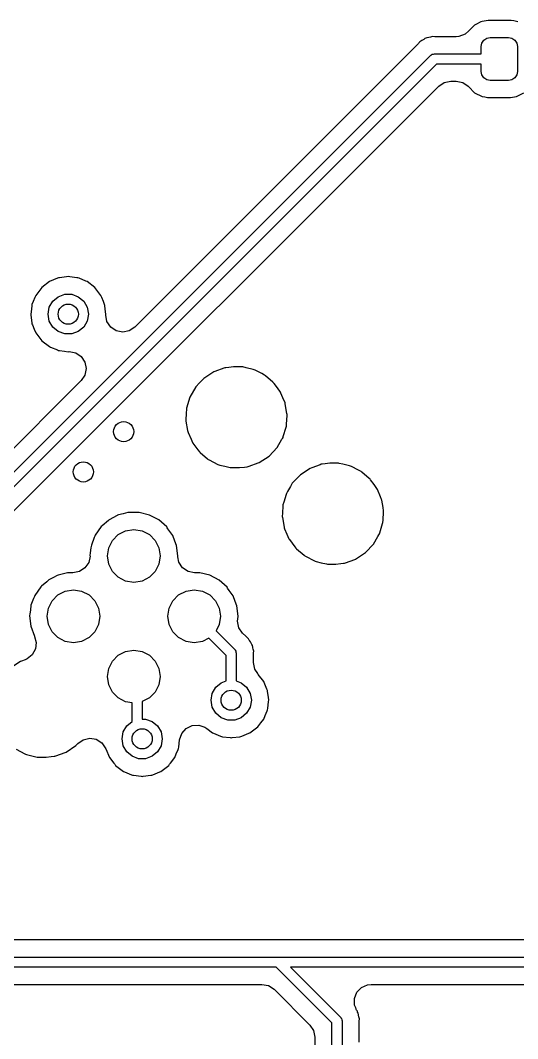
# Model space of a CAD drawing. Extents: x 0.99 to 4.24, y -7.27 to -4.02.
# Drawn here: x 3.443 to 3.735, y -5.781 to -5.184 of the extents above; entities that cross this region are included whole.
import ezdxf

# ---------------------------------------------------------------- set-up
doc = ezdxf.new("R2010")
doc.units = 0
doc.header["$MEASUREMENT"] = 0
doc.layers.add('BLACK', color=7, linetype='CONTINUOUS')

msp = doc.modelspace()

# ---------------------------------------------------------------- linework, layer by layer
at = {"layer": 'BLACK', "linetype": 'CONTINUOUS'}
for p, q in [((3.70957, -5.18685), (3.70614, -5.19028)), ((3.71027, -5.18649), (3.70957, -5.18685)), ((3.7132, -5.185), (3.71027, -5.18649)), ((3.71027, -5.18649), (3.71027, -5.18649)), ((3.7139, -5.18464), (3.7132, -5.185)), ((3.71749, -5.18407), (3.7139, -5.18464)), ((3.72401, -5.18407), (3.71749, -5.18407)), ((3.73015, -5.18407), (3.72401, -5.18407)), ((3.73054, -5.18407), (3.73015, -5.18407)), ((3.73092, -5.18414), (3.73054, -5.18407)), ((3.73253, -5.18439), (3.73092, -5.18414)), ((3.73092, -5.18414), (3.73092, -5.18414)), ((3.73413, -5.18464), (3.73253, -5.18439)), ((3.73483, -5.185), (3.73413, -5.18464)), ((3.68362, -5.19386), (3.68277, -5.19405)), ((3.68487, -5.19352), (3.68362, -5.19386)), ((3.68616, -5.19364), (3.68487, -5.19352)), ((3.68703, -5.19367), (3.68616, -5.19364)), ((3.69875, -5.19367), (3.68703, -5.19367)), ((3.70031, -5.19355), (3.69875, -5.19367)), ((3.70396, -5.19221), (3.70031, -5.19355)), ((3.70609, -5.19023), (3.70396, -5.19221)), ((3.70614, -5.19028), (3.70609, -5.19023)), ((3.67611, -5.1982), (3.51039, -5.36391)), ((3.67669, -5.19756), (3.67611, -5.1982)), ((3.6769, -5.19731), (3.67669, -5.19756)), ((3.67753, -5.19657), (3.6769, -5.19731)), ((3.67864, -5.19592), (3.67753, -5.19657)), ((3.67938, -5.19545), (3.67864, -5.19592)), ((3.67972, -5.19521), (3.67938, -5.19545)), ((3.68044, -5.19471), (3.67972, -5.19521)), ((3.67972, -5.19521), (3.67972, -5.19521)), ((3.681, -5.19456), (3.68044, -5.19471)), ((3.6815, -5.19427), (3.681, -5.19456)), ((3.68277, -5.19405), (3.6815, -5.19427)), ((3.71339, -5.19941), (3.71379, -5.19738)), ((3.71339, -5.20369), (3.71339, -5.19941)), ((3.71379, -5.19738), (3.71494, -5.19565)), ((3.71494, -5.19565), (3.71667, -5.1945)), ((3.71667, -5.1945), (3.7187, -5.19409)), ((3.7187, -5.19409), (3.72933, -5.19409)), ((3.72933, -5.19409), (3.73136, -5.1945)), ((3.73136, -5.1945), (3.73309, -5.19565)), ((3.73309, -5.19565), (3.73424, -5.19738)), ((3.73424, -5.19738), (3.73465, -5.19941)), ((3.73465, -5.19941), (3.73465, -5.21398)), ((3.37966, -5.50881), (3.6839, -5.20457)), ((3.6839, -5.20457), (3.68405, -5.20446)), ((3.68405, -5.20446), (3.6841, -5.20439)), ((3.6841, -5.20439), (3.68422, -5.20435)), ((3.68422, -5.20435), (3.68476, -5.20397)), ((3.68476, -5.20397), (3.68541, -5.20392)), ((3.68541, -5.20392), (3.68602, -5.20369)), ((3.68602, -5.20369), (3.71339, -5.20369)), ((3.68727, -5.20969), (3.38303, -5.51393)), ((3.71339, -5.20969), (3.68727, -5.20969)), ((3.71339, -5.21398), (3.71339, -5.20969)), ((3.71379, -5.21601), (3.71339, -5.21398)), ((3.71494, -5.21773), (3.71379, -5.21601)), ((3.71667, -5.21889), (3.71494, -5.21773)), ((3.73309, -5.21773), (3.73136, -5.21889)), ((3.73424, -5.21601), (3.73309, -5.21773)), ((3.73465, -5.21398), (3.73424, -5.21601)), ((3.39082, -5.52031), (3.6885, -5.22263)), ((3.6885, -5.22263), (3.69173, -5.22047)), ((3.69173, -5.22047), (3.69554, -5.21971)), ((3.69554, -5.21971), (3.69875, -5.21971)), ((3.69875, -5.21971), (3.70257, -5.22047)), ((3.70257, -5.22047), (3.7058, -5.22263)), ((3.7058, -5.22263), (3.70605, -5.22293)), ((3.70605, -5.22293), (3.70614, -5.2231)), ((3.70614, -5.2231), (3.70957, -5.22654)), ((3.7187, -5.21929), (3.71667, -5.21889)), ((3.72933, -5.21929), (3.7187, -5.21929)), ((3.73136, -5.21889), (3.72933, -5.21929)), ((3.70957, -5.22654), (3.71027, -5.22689)), ((3.71027, -5.22689), (3.71027, -5.22689)), ((3.71027, -5.22689), (3.7132, -5.22839)), ((3.7132, -5.22839), (3.7132, -5.22839)), ((3.7132, -5.22839), (3.7139, -5.22874)), ((3.7139, -5.22874), (3.71551, -5.229)), ((3.71551, -5.229), (3.71711, -5.22925)), ((3.71711, -5.22925), (3.71711, -5.22925)), ((3.71711, -5.22925), (3.71749, -5.22931)), ((3.71749, -5.22931), (3.71789, -5.22931)), ((3.71789, -5.22931), (3.72402, -5.22931)), ((3.72402, -5.22931), (3.73054, -5.22931)), ((3.73054, -5.22931), (3.73413, -5.22874)), ((3.73413, -5.22874), (3.73846, -5.22654)), ((3.46279, -5.33626), (3.46045, -5.33723)), ((3.46515, -5.33528), (3.46279, -5.33626)), ((3.46576, -5.33503), (3.46515, -5.33528)), ((3.46515, -5.33528), (3.46515, -5.33528)), ((3.4664, -5.33495), (3.46576, -5.33503)), ((3.46641, -5.33495), (3.4664, -5.33495)), ((3.4705, -5.33441), (3.46641, -5.33495)), ((3.47146, -5.33428), (3.4705, -5.33441)), ((3.47241, -5.33441), (3.47146, -5.33428)), ((3.47651, -5.33495), (3.47241, -5.33441)), ((3.47716, -5.33503), (3.47651, -5.33495)), ((3.47651, -5.33495), (3.47651, -5.33495)), ((3.47776, -5.33528), (3.47716, -5.33503)), ((3.48174, -5.33693), (3.47776, -5.33528)), ((3.47776, -5.33528), (3.47776, -5.33528)), ((3.48247, -5.33723), (3.48174, -5.33693)), ((3.45589, -5.34073), (3.45239, -5.34529)), ((3.46045, -5.33723), (3.45589, -5.34073)), ((3.48703, -5.34073), (3.48247, -5.33723)), ((3.49053, -5.34529), (3.48703, -5.34073)), ((3.45088, -5.34893), (3.45019, -5.3506)), ((3.45186, -5.34657), (3.45088, -5.34893)), ((3.45239, -5.34529), (3.45186, -5.34657)), ((3.46036, -5.35226), (3.46241, -5.34871)), ((3.46241, -5.34871), (3.46555, -5.34607)), ((3.46555, -5.34607), (3.46941, -5.34467)), ((3.46941, -5.34467), (3.47351, -5.34467)), ((3.47351, -5.34467), (3.47736, -5.34607)), ((3.47736, -5.34607), (3.4805, -5.34871)), ((3.4805, -5.34871), (3.48256, -5.35226)), ((3.49106, -5.34657), (3.49053, -5.34529)), ((3.49203, -5.34893), (3.49106, -5.34657)), ((3.49273, -5.3506), (3.49203, -5.34893)), ((3.44983, -5.35335), (3.44944, -5.3563)), ((3.4501, -5.35125), (3.44983, -5.35335)), ((3.45019, -5.3506), (3.4501, -5.35125)), ((3.4501, -5.35125), (3.4501, -5.35125)), ((3.45965, -5.3563), (3.46036, -5.35226)), ((3.48256, -5.35226), (3.48327, -5.3563)), ((3.49281, -5.35125), (3.49273, -5.3506)), ((3.49309, -5.35335), (3.49281, -5.35125)), ((3.49281, -5.35125), (3.49281, -5.35125)), ((3.49348, -5.3563), (3.49309, -5.35335)), ((3.44944, -5.3563), (3.44952, -5.35695)), ((3.44952, -5.35695), (3.4501, -5.36134)), ((3.46036, -5.36034), (3.45965, -5.3563)), ((3.46241, -5.36389), (3.46036, -5.36034)), ((3.48256, -5.36034), (3.4805, -5.36389)), ((3.48327, -5.3563), (3.48256, -5.36034)), ((3.4934, -5.3569), (3.49348, -5.3563)), ((3.49415, -5.36068), (3.4934, -5.3569)), ((3.49631, -5.36391), (3.49415, -5.36068)), ((3.4501, -5.36134), (3.45019, -5.362)), ((3.45019, -5.362), (3.45044, -5.3626)), ((3.45044, -5.3626), (3.45044, -5.3626)), ((3.45044, -5.3626), (3.45145, -5.36503)), ((3.45145, -5.36503), (3.45239, -5.36731)), ((3.46555, -5.36653), (3.46241, -5.36389)), ((3.46941, -5.36793), (3.46555, -5.36653)), ((3.47736, -5.36653), (3.47351, -5.36793)), ((3.4805, -5.36389), (3.47736, -5.36653)), ((3.49954, -5.36607), (3.49631, -5.36391)), ((3.50335, -5.36683), (3.49954, -5.36607)), ((3.50716, -5.36607), (3.50335, -5.36683)), ((3.51039, -5.36391), (3.50716, -5.36607)), ((3.45239, -5.36731), (3.45589, -5.37187)), ((3.45589, -5.37187), (3.46045, -5.37537)), ((3.47351, -5.36793), (3.46941, -5.36793)), ((3.46045, -5.37537), (3.46105, -5.37562)), ((3.46105, -5.37562), (3.46515, -5.37732)), ((3.46515, -5.37732), (3.46515, -5.37732)), ((3.46515, -5.37732), (3.46576, -5.37757)), ((3.46576, -5.37757), (3.4664, -5.37765)), ((3.4664, -5.37765), (3.4664, -5.37765)), ((3.4664, -5.37765), (3.46924, -5.37803)), ((3.46924, -5.37803), (3.47146, -5.37832)), ((3.47146, -5.37832), (3.47206, -5.37824)), ((3.47206, -5.37824), (3.47584, -5.37899)), ((3.47584, -5.37899), (3.47907, -5.38115)), ((3.47907, -5.38115), (3.48123, -5.38438)), ((3.48123, -5.38438), (3.48198, -5.38819)), ((3.48198, -5.38819), (3.48123, -5.39201)), ((3.5567, -5.3902), (3.55094, -5.39397)), ((3.55725, -5.39), (3.5567, -5.3902)), ((3.56263, -5.38805), (3.55725, -5.39)), ((3.56317, -5.38785), (3.56263, -5.38805)), ((3.56263, -5.38805), (3.56263, -5.38805)), ((3.56375, -5.38778), (3.56317, -5.38785)), ((3.56555, -5.38757), (3.56375, -5.38778)), ((3.56375, -5.38778), (3.56375, -5.38778)), ((3.56829, -5.38725), (3.56555, -5.38757)), ((3.57325, -5.38725), (3.56829, -5.38725)), ((3.57369, -5.38728), (3.57325, -5.38725)), ((3.57574, -5.38778), (3.57369, -5.38728)), ((3.57981, -5.38878), (3.57574, -5.38778)), ((3.58038, -5.38892), (3.57981, -5.38878)), ((3.57981, -5.38878), (3.57981, -5.38878)), ((3.58089, -5.38918), (3.58038, -5.38892)), ((3.58482, -5.39118), (3.58089, -5.38918)), ((3.58089, -5.38918), (3.58089, -5.38918)), ((3.47907, -5.39524), (3.37843, -5.49587)), ((3.48123, -5.39201), (3.47907, -5.39524)), ((3.5484, -5.39666), (3.54621, -5.39897)), ((3.55055, -5.39439), (3.5484, -5.39666)), ((3.55094, -5.39397), (3.55055, -5.39439)), ((3.58651, -5.39205), (3.58482, -5.39118)), ((3.58695, -5.39242), (3.58651, -5.39205)), ((3.59131, -5.39613), (3.58695, -5.39242)), ((3.58695, -5.39242), (3.58695, -5.39242)), ((3.59176, -5.39651), (3.59131, -5.39613)), ((3.5921, -5.39697), (3.59176, -5.39651)), ((3.54621, -5.39897), (3.54275, -5.40493)), ((3.59401, -5.39957), (3.5921, -5.39697)), ((3.5921, -5.39697), (3.5921, -5.39697)), ((3.59584, -5.40205), (3.59401, -5.39957)), ((3.59606, -5.40258), (3.59584, -5.40205)), ((3.59724, -5.40535), (3.59606, -5.40258)), ((3.54258, -5.40548), (3.54094, -5.41091)), ((3.54275, -5.40493), (3.54258, -5.40548)), ((3.54258, -5.40548), (3.54258, -5.40548)), ((3.59853, -5.40839), (3.59724, -5.40535)), ((3.59863, -5.40896), (3.59853, -5.40839)), ((3.54058, -5.41439), (3.54033, -5.41839)), ((3.54072, -5.41209), (3.54058, -5.41439)), ((3.54075, -5.41152), (3.54072, -5.41209)), ((3.54072, -5.41209), (3.54072, -5.41209)), ((3.54094, -5.41091), (3.54075, -5.41152)), ((3.59959, -5.41455), (3.59863, -5.40896)), ((3.59863, -5.40896), (3.59863, -5.40896)), ((3.5997, -5.41517), (3.59959, -5.41455)), ((3.54033, -5.41839), (3.54043, -5.41896)), ((3.54043, -5.41896), (3.5414, -5.4246)), ((3.54043, -5.41896), (3.54043, -5.41896)), ((3.59927, -5.42205), (3.59935, -5.42076)), ((3.59935, -5.42076), (3.59966, -5.41575)), ((3.59966, -5.41575), (3.5997, -5.41517)), ((3.5414, -5.4246), (3.5414, -5.4246)), ((3.5414, -5.4246), (3.54149, -5.42517)), ((3.54149, -5.42517), (3.54172, -5.42571)), ((3.54172, -5.42571), (3.54172, -5.42571)), ((3.54172, -5.42571), (3.54342, -5.4297)), ((3.59744, -5.42808), (3.5991, -5.4226)), ((3.5991, -5.4226), (3.59927, -5.42205)), ((3.5991, -5.4226), (3.5991, -5.4226)), ((3.54342, -5.4297), (3.54419, -5.43151)), ((3.54419, -5.43151), (3.54453, -5.43198)), ((3.54453, -5.43198), (3.54746, -5.43596)), ((3.59382, -5.43459), (3.59668, -5.42966)), ((3.59668, -5.42966), (3.59699, -5.42914)), ((3.59699, -5.42914), (3.59728, -5.42864)), ((3.59699, -5.42914), (3.59699, -5.42914)), ((3.59728, -5.42864), (3.59744, -5.42808)), ((3.54746, -5.43596), (3.54827, -5.43706)), ((3.54827, -5.43706), (3.54871, -5.43743)), ((3.54871, -5.43743), (3.54871, -5.43743)), ((3.54871, -5.43743), (3.55308, -5.44114)), ((3.58908, -5.43959), (3.59382, -5.43459)), ((3.55308, -5.44114), (3.55308, -5.44114)), ((3.55308, -5.44114), (3.55352, -5.44151)), ((3.55352, -5.44151), (3.55403, -5.44178)), ((3.55403, -5.44178), (3.55914, -5.44438)), ((3.55914, -5.44438), (3.55914, -5.44438)), ((3.55914, -5.44438), (3.55965, -5.44464)), ((3.55965, -5.44464), (3.56021, -5.44478)), ((3.5774, -5.44551), (3.58278, -5.44356)), ((3.58278, -5.44356), (3.58332, -5.44336)), ((3.58332, -5.44336), (3.58908, -5.43959)), ((3.61914, -5.44456), (3.61421, -5.44635)), ((3.61969, -5.44436), (3.61914, -5.44456)), ((3.61914, -5.44456), (3.61914, -5.44456)), ((3.62026, -5.4443), (3.61969, -5.44436)), ((3.622, -5.44409), (3.62026, -5.4443)), ((3.62026, -5.4443), (3.62026, -5.4443)), ((3.6248, -5.44377), (3.622, -5.44409)), ((3.62977, -5.44377), (3.6248, -5.44377)), ((3.6302, -5.44379), (3.62977, -5.44377)), ((3.63225, -5.44429), (3.6302, -5.44379)), ((3.63633, -5.44529), (3.63225, -5.44429)), ((3.56021, -5.44478), (3.56021, -5.44478)), ((3.56021, -5.44478), (3.56321, -5.44551)), ((3.56321, -5.44551), (3.56634, -5.44628)), ((3.56634, -5.44628), (3.56677, -5.44631)), ((3.56677, -5.44631), (3.57174, -5.44631)), ((3.57174, -5.44631), (3.57465, -5.44597)), ((3.57465, -5.44597), (3.57628, -5.44578)), ((3.57628, -5.44578), (3.57685, -5.44571)), ((3.57628, -5.44578), (3.57628, -5.44578)), ((3.57685, -5.44571), (3.5774, -5.44551)), ((3.5774, -5.44551), (3.5774, -5.44551)), ((3.60746, -5.45049), (3.60706, -5.45091)), ((3.61321, -5.44671), (3.60746, -5.45049)), ((3.61421, -5.44635), (3.61321, -5.44671)), ((3.63689, -5.44543), (3.63633, -5.44529)), ((3.63633, -5.44529), (3.63633, -5.44529)), ((3.6374, -5.44569), (3.63689, -5.44543)), ((3.64159, -5.44783), (3.6374, -5.44569)), ((3.6374, -5.44569), (3.6374, -5.44569)), ((3.64302, -5.44856), (3.64159, -5.44783)), ((3.64346, -5.44894), (3.64302, -5.44856)), ((3.64783, -5.45264), (3.64346, -5.44894)), ((3.64346, -5.44894), (3.64346, -5.44894)), ((3.60272, -5.45549), (3.60166, -5.45731)), ((3.60554, -5.45251), (3.60272, -5.45549)), ((3.60706, -5.45091), (3.60554, -5.45251)), ((3.64827, -5.45302), (3.64783, -5.45264)), ((3.64861, -5.45348), (3.64827, -5.45302)), ((3.65065, -5.45625), (3.64861, -5.45348)), ((3.64861, -5.45348), (3.64861, -5.45348)), ((3.65235, -5.45856), (3.65065, -5.45625)), ((3.5991, -5.46199), (3.59772, -5.46654)), ((3.59926, -5.46144), (3.5991, -5.46199)), ((3.5991, -5.46199), (3.5991, -5.46199)), ((3.59994, -5.46028), (3.59926, -5.46144)), ((3.60166, -5.45731), (3.59994, -5.46028)), ((3.65258, -5.4591), (3.65235, -5.45856)), ((3.65439, -5.46336), (3.65258, -5.4591)), ((3.59727, -5.46803), (3.59723, -5.46861)), ((3.59772, -5.46654), (3.59727, -5.46803)), ((3.65505, -5.4649), (3.65439, -5.46336)), ((3.65514, -5.46547), (3.65505, -5.4649)), ((3.65587, -5.46968), (3.65514, -5.46547)), ((3.65514, -5.46547), (3.65514, -5.46547)), ((3.50019, -5.47436), (3.49544, -5.47682)), ((3.50039, -5.47426), (3.50019, -5.47436)), ((3.50092, -5.47398), (3.50039, -5.47426)), ((3.50039, -5.47426), (3.50039, -5.47426)), ((3.50357, -5.47335), (3.50092, -5.47398)), ((3.50634, -5.47268), (3.50357, -5.47335)), ((3.50693, -5.47254), (3.50634, -5.47268)), ((3.50634, -5.47268), (3.50634, -5.47268)), ((3.51008, -5.47256), (3.50693, -5.47254)), ((3.5125, -5.47257), (3.51008, -5.47256)), ((3.5131, -5.47257), (3.5125, -5.47257)), ((3.5125, -5.47257), (3.5125, -5.47257)), ((3.51909, -5.47408), (3.5131, -5.47257)), ((3.52065, -5.4749), (3.51909, -5.47408)), ((3.59695, -5.47307), (3.59684, -5.4749)), ((3.59723, -5.46861), (3.59695, -5.47307)), ((3.59723, -5.46861), (3.59723, -5.46861)), ((3.65621, -5.47169), (3.65587, -5.46968)), ((3.65587, -5.47717), (3.65618, -5.47226)), ((3.65618, -5.47226), (3.65621, -5.47169)), ((3.49498, -5.47721), (3.49124, -5.48048)), ((3.49544, -5.47682), (3.49498, -5.47721)), ((3.52455, -5.47697), (3.52065, -5.4749)), ((3.52916, -5.48108), (3.52455, -5.47697)), ((3.59684, -5.4749), (3.59694, -5.47547)), ((3.59694, -5.47547), (3.59791, -5.48112)), ((3.59694, -5.47547), (3.59694, -5.47547)), ((3.65398, -5.48451), (3.65562, -5.47911)), ((3.65562, -5.47911), (3.65578, -5.47856)), ((3.65562, -5.47911), (3.65562, -5.47911)), ((3.65578, -5.47856), (3.65587, -5.47717)), ((3.48723, -5.48593), (3.48701, -5.48649)), ((3.49078, -5.48087), (3.48723, -5.48593)), ((3.49124, -5.48048), (3.49078, -5.48087)), ((3.49124, -5.48048), (3.49124, -5.48048)), ((3.49735, -5.48896), (3.50078, -5.48554)), ((3.50078, -5.48554), (3.50509, -5.48334)), ((3.50509, -5.48334), (3.50988, -5.48258)), ((3.50988, -5.48258), (3.51467, -5.48334)), ((3.51467, -5.48334), (3.51899, -5.48554)), ((3.51899, -5.48554), (3.52241, -5.48896)), ((3.5295, -5.48157), (3.52916, -5.48108)), ((3.52987, -5.48211), (3.5295, -5.48157)), ((3.5295, -5.48157), (3.5295, -5.48157)), ((3.53266, -5.48616), (3.52987, -5.48211)), ((3.53287, -5.48673), (3.53266, -5.48616)), ((3.59791, -5.48112), (3.59791, -5.48112)), ((3.59791, -5.48112), (3.59801, -5.48169)), ((3.59801, -5.48169), (3.59823, -5.48222)), ((3.59823, -5.48222), (3.59823, -5.48222)), ((3.59823, -5.48222), (3.59956, -5.48533)), ((3.59956, -5.48533), (3.6007, -5.48802)), ((3.65287, -5.48673), (3.6535, -5.48565)), ((3.6535, -5.48565), (3.65379, -5.48515)), ((3.6535, -5.48565), (3.6535, -5.48565)), ((3.65379, -5.48515), (3.65398, -5.48451)), ((3.48499, -5.49168), (3.48477, -5.49334)), ((3.4867, -5.48728), (3.48499, -5.49168)), ((3.48701, -5.48649), (3.4867, -5.48728)), ((3.48701, -5.48649), (3.48701, -5.48649)), ((3.49515, -5.49328), (3.49735, -5.48896)), ((3.52241, -5.48896), (3.52462, -5.49328)), ((3.53445, -5.49092), (3.53287, -5.48673)), ((3.53287, -5.48673), (3.53287, -5.48673)), ((3.53484, -5.49194), (3.53445, -5.49092)), ((3.53558, -5.49807), (3.53484, -5.49194)), ((3.6007, -5.48802), (3.60105, -5.48849)), ((3.60105, -5.48849), (3.60413, -5.49268)), ((3.6456, -5.4961), (3.65033, -5.4911)), ((3.65033, -5.4911), (3.65287, -5.48673)), ((3.48423, -5.49818), (3.48346, -5.50186)), ((3.48439, -5.49626), (3.48418, -5.4978)), ((3.48418, -5.4978), (3.48423, -5.49818)), ((3.48477, -5.49334), (3.48439, -5.49626)), ((3.49439, -5.49807), (3.49515, -5.49328)), ((3.49515, -5.50286), (3.49439, -5.49807)), ((3.52462, -5.49328), (3.52537, -5.49807)), ((3.52537, -5.49807), (3.52462, -5.50286)), ((3.53558, -5.4984), (3.53558, -5.49807)), ((3.60413, -5.49268), (3.60478, -5.49357)), ((3.60478, -5.49357), (3.60522, -5.49394)), ((3.60522, -5.49394), (3.60523, -5.49394)), ((3.60523, -5.49394), (3.60959, -5.49765)), ((3.60959, -5.49765), (3.60959, -5.49765)), ((3.60959, -5.49765), (3.61003, -5.49803)), ((3.61003, -5.49803), (3.61055, -5.49829)), ((3.61055, -5.49829), (3.61565, -5.50089)), ((3.63984, -5.49988), (3.6456, -5.4961)), ((3.48346, -5.50186), (3.48126, -5.50507)), ((3.49735, -5.50718), (3.49515, -5.50286)), ((3.52462, -5.50286), (3.52241, -5.50718)), ((3.53558, -5.4985), (3.53558, -5.4984)), ((3.53631, -5.50172), (3.53558, -5.4985)), ((3.53845, -5.50496), (3.53631, -5.50172)), ((3.61565, -5.50089), (3.61565, -5.50089)), ((3.61565, -5.50089), (3.61616, -5.50116)), ((3.61616, -5.50116), (3.61673, -5.5013)), ((3.61673, -5.5013), (3.61673, -5.5013)), ((3.61673, -5.5013), (3.61972, -5.50203)), ((3.61972, -5.50203), (3.62285, -5.50279)), ((3.62285, -5.50279), (3.62329, -5.50282)), ((3.62329, -5.50282), (3.62825, -5.50282)), ((3.62825, -5.50282), (3.63116, -5.50248)), ((3.63116, -5.50248), (3.63279, -5.50229)), ((3.63279, -5.50229), (3.63337, -5.50222)), ((3.63279, -5.50229), (3.63279, -5.50229)), ((3.63337, -5.50222), (3.63391, -5.50203)), ((3.63391, -5.50203), (3.63929, -5.50007)), ((3.63391, -5.50203), (3.63391, -5.50203)), ((3.63929, -5.50007), (3.63984, -5.49988)), ((3.46503, -5.50961), (3.46282, -5.51075)), ((3.46557, -5.50934), (3.46503, -5.50961)), ((3.46503, -5.50961), (3.46503, -5.50961)), ((3.46785, -5.50879), (3.46557, -5.50934)), ((3.47099, -5.50804), (3.46785, -5.50879)), ((3.47157, -5.5079), (3.47099, -5.50804)), ((3.47099, -5.50804), (3.47099, -5.50804)), ((3.47424, -5.50791), (3.47157, -5.5079)), ((3.47801, -5.50719), (3.47424, -5.50791)), ((3.48126, -5.50507), (3.47801, -5.50719)), ((3.50078, -5.5106), (3.49735, -5.50718)), ((3.52241, -5.50718), (3.51899, -5.5106)), ((3.54167, -5.50714), (3.53845, -5.50496)), ((3.54548, -5.50791), (3.54167, -5.50714)), ((3.54712, -5.50792), (3.54548, -5.50791)), ((3.54786, -5.50793), (3.54712, -5.50792)), ((3.54846, -5.50793), (3.54786, -5.50793)), ((3.54786, -5.50793), (3.54786, -5.50793)), ((3.55445, -5.50943), (3.54846, -5.50793)), ((3.5599, -5.51232), (3.55445, -5.50943)), ((3.45543, -5.51623), (3.45188, -5.52128)), ((3.45588, -5.51584), (3.45543, -5.51623)), ((3.45895, -5.51316), (3.45588, -5.51583)), ((3.45588, -5.51583), (3.45588, -5.51584)), ((3.46008, -5.51217), (3.45895, -5.51316)), ((3.46282, -5.51075), (3.46008, -5.51217)), ((3.50509, -5.5128), (3.50078, -5.5106)), ((3.50988, -5.51356), (3.50509, -5.5128)), ((3.51467, -5.5128), (3.50988, -5.51356)), ((3.51899, -5.5106), (3.51467, -5.5128)), ((3.56451, -5.51643), (3.5599, -5.51232)), ((3.45166, -5.52184), (3.45116, -5.52311)), ((3.45188, -5.52128), (3.45166, -5.52184)), ((3.45166, -5.52184), (3.45166, -5.52184)), ((3.46199, -5.52432), (3.46542, -5.52089)), ((3.46542, -5.52089), (3.46974, -5.51869)), ((3.46974, -5.51869), (3.47453, -5.51793)), ((3.47453, -5.51793), (3.47931, -5.51869)), ((3.47931, -5.51869), (3.48363, -5.52089)), ((3.48363, -5.52089), (3.48706, -5.52432)), ((3.5327, -5.52432), (3.53613, -5.52089)), ((3.53613, -5.52089), (3.54045, -5.51869)), ((3.54045, -5.51869), (3.54524, -5.51793)), ((3.54524, -5.51793), (3.55002, -5.51869)), ((3.55002, -5.51869), (3.55434, -5.52089)), ((3.55434, -5.52089), (3.55777, -5.52432)), ((3.56485, -5.51693), (3.56451, -5.51643)), ((3.56577, -5.51825), (3.56485, -5.51693)), ((3.56485, -5.51693), (3.56485, -5.51693)), ((3.56801, -5.52152), (3.56577, -5.51825)), ((3.56822, -5.52208), (3.56801, -5.52152)), ((3.56982, -5.5263), (3.56822, -5.52208)), ((3.56822, -5.52208), (3.56822, -5.52208)), ((3.44963, -5.52703), (3.44925, -5.52996)), ((3.45116, -5.52311), (3.44963, -5.52703)), ((3.45979, -5.52864), (3.46199, -5.52432)), ((3.48706, -5.52432), (3.48926, -5.52864)), ((3.5305, -5.52864), (3.5327, -5.52432)), ((3.55777, -5.52432), (3.55997, -5.52864)), ((3.57019, -5.5273), (3.56982, -5.5263)), ((3.57094, -5.53343), (3.57019, -5.5273)), ((3.44898, -5.53202), (3.44883, -5.53316)), ((3.44883, -5.53316), (3.44951, -5.53929)), ((3.44925, -5.52996), (3.44898, -5.53202)), ((3.45903, -5.53343), (3.45979, -5.52864)), ((3.45979, -5.53821), (3.45903, -5.53343)), ((3.48926, -5.52864), (3.49002, -5.53343)), ((3.49002, -5.53343), (3.48926, -5.53821)), ((3.52974, -5.53343), (3.5305, -5.52864)), ((3.5305, -5.53821), (3.52974, -5.53343)), ((3.55997, -5.52864), (3.56073, -5.53343)), ((3.56073, -5.53343), (3.55997, -5.53821)), ((3.57088, -5.53429), (3.57093, -5.53396)), ((3.57093, -5.53396), (3.57094, -5.53343)), ((3.44951, -5.53929), (3.45163, -5.54509)), ((3.46199, -5.54253), (3.45979, -5.53821)), ((3.48926, -5.53821), (3.48706, -5.54253)), ((3.5327, -5.54253), (3.5305, -5.53821)), ((3.55997, -5.53821), (3.55805, -5.54199)), ((3.57069, -5.53634), (3.57079, -5.53494)), ((3.57145, -5.54015), (3.57069, -5.53634)), ((3.57079, -5.53494), (3.57088, -5.53429)), ((3.57088, -5.53429), (3.57088, -5.53429)), ((3.57361, -5.54339), (3.57145, -5.54015)), ((3.45163, -5.54509), (3.45174, -5.54526)), ((3.45174, -5.54526), (3.45273, -5.54877)), ((3.46542, -5.54596), (3.46199, -5.54253)), ((3.46974, -5.54816), (3.46542, -5.54596)), ((3.48363, -5.54596), (3.47931, -5.54816)), ((3.48706, -5.54253), (3.48363, -5.54596)), ((3.53613, -5.54596), (3.5327, -5.54253)), ((3.54045, -5.54816), (3.53613, -5.54596)), ((3.55805, -5.54199), (3.56905, -5.553)), ((3.57543, -5.5452), (3.57361, -5.54339)), ((3.57607, -5.54579), (3.57543, -5.5452)), ((3.57706, -5.54662), (3.57607, -5.54579)), ((3.45273, -5.54877), (3.45227, -5.55263)), ((3.47453, -5.54892), (3.46974, -5.54816)), ((3.47931, -5.54816), (3.47453, -5.54892)), ((3.54524, -5.54892), (3.54045, -5.54816)), ((3.55002, -5.54816), (3.54524, -5.54892)), ((3.5538, -5.54623), (3.55002, -5.54816)), ((3.56393, -5.55636), (3.5538, -5.54623)), ((3.57749, -5.54737), (3.57706, -5.54662)), ((3.5777, -5.54774), (3.57749, -5.54737)), ((3.57817, -5.54847), (3.5777, -5.54774)), ((3.57891, -5.54953), (3.57817, -5.54847)), ((3.57906, -5.55009), (3.57891, -5.54953)), ((3.57935, -5.5506), (3.57906, -5.55009)), ((3.57952, -5.55155), (3.57935, -5.5506)), ((3.57958, -5.55187), (3.57952, -5.55155)), ((3.57976, -5.55272), (3.57958, -5.55187)), ((3.45037, -5.55602), (3.44732, -5.55842)), ((3.45227, -5.55263), (3.45037, -5.55602)), ((3.49735, -5.55967), (3.50078, -5.55625)), ((3.50078, -5.55625), (3.50509, -5.55405)), ((3.50509, -5.55405), (3.50988, -5.55329)), ((3.50988, -5.55329), (3.51467, -5.55405)), ((3.51467, -5.55405), (3.51899, -5.55625)), ((3.51899, -5.55625), (3.52241, -5.55967)), ((3.56393, -5.57139), (3.56393, -5.55636)), ((3.56905, -5.553), (3.56916, -5.55315)), ((3.56916, -5.55315), (3.56923, -5.55319)), ((3.56923, -5.55319), (3.56927, -5.55331)), ((3.56927, -5.55331), (3.56965, -5.55385)), ((3.56965, -5.55385), (3.56971, -5.5545)), ((3.56971, -5.5545), (3.56993, -5.55512)), ((3.56993, -5.55512), (3.56993, -5.57139)), ((3.5801, -5.55397), (3.57976, -5.55272)), ((3.57995, -5.55612), (3.57999, -5.55525)), ((3.57995, -5.56055), (3.57995, -5.55612)), ((3.57999, -5.55525), (3.58002, -5.55491)), ((3.58002, -5.55491), (3.5801, -5.55397)), ((3.44354, -5.55988), (3.43778, -5.56365)), ((3.44408, -5.55968), (3.44354, -5.55988)), ((3.4462, -5.55891), (3.44408, -5.55968)), ((3.44408, -5.55968), (3.44408, -5.55968)), ((3.44732, -5.55842), (3.4462, -5.55891)), ((3.49439, -5.56878), (3.49515, -5.56399)), ((3.49515, -5.56399), (3.49735, -5.55967)), ((3.52241, -5.55967), (3.52462, -5.56399)), ((3.52462, -5.56399), (3.52537, -5.56878)), ((3.58071, -5.56436), (3.57995, -5.56055)), ((3.49515, -5.57357), (3.49439, -5.56878)), ((3.52537, -5.56878), (3.52462, -5.57357)), ((3.58253, -5.56709), (3.58071, -5.56436)), ((3.5825, -5.56711), (3.58253, -5.56709)), ((3.58282, -5.56752), (3.5825, -5.56711)), ((3.586, -5.57167), (3.58282, -5.56752)), ((3.58282, -5.56752), (3.58282, -5.56752)), ((3.49735, -5.57789), (3.49515, -5.57357)), ((3.52462, -5.57357), (3.52241, -5.57789)), ((3.55583, -5.57864), (3.55788, -5.57509)), ((3.55788, -5.57509), (3.56102, -5.57245)), ((3.56102, -5.57245), (3.56393, -5.57139)), ((3.56993, -5.57139), (3.57283, -5.57245)), ((3.57283, -5.57245), (3.57598, -5.57509)), ((3.57598, -5.57509), (3.57803, -5.57864)), ((3.58625, -5.57227), (3.586, -5.57167)), ((3.5879, -5.57626), (3.58625, -5.57227)), ((3.50078, -5.58131), (3.49735, -5.57789)), ((3.50509, -5.58351), (3.50078, -5.58131)), ((3.51899, -5.58131), (3.51481, -5.58344)), ((3.52241, -5.57789), (3.51899, -5.58131)), ((3.55512, -5.58268), (3.55583, -5.57864)), ((3.57803, -5.57864), (3.57874, -5.58268)), ((3.5882, -5.57698), (3.5879, -5.57626)), ((3.58828, -5.57763), (3.5882, -5.57698)), ((3.58872, -5.58094), (3.58828, -5.57763)), ((3.58828, -5.57763), (3.58828, -5.57763)), ((3.58895, -5.58268), (3.58872, -5.58094)), ((3.50881, -5.5841), (3.50509, -5.58351)), ((3.50881, -5.59513), (3.50881, -5.5841)), ((3.51481, -5.58344), (3.51481, -5.59368)), ((3.55583, -5.58672), (3.55512, -5.58268)), ((3.55788, -5.59027), (3.55583, -5.58672)), ((3.57803, -5.58672), (3.57598, -5.59027)), ((3.57874, -5.58268), (3.57803, -5.58672)), ((3.5882, -5.58838), (3.58831, -5.58755)), ((3.58831, -5.58755), (3.58886, -5.58332)), ((3.58886, -5.58332), (3.58895, -5.58268)), ((3.51481, -5.59368), (3.51681, -5.59368)), ((3.51681, -5.59368), (3.52067, -5.59509)), ((3.56102, -5.59291), (3.55788, -5.59027)), ((3.56488, -5.59431), (3.56102, -5.59291)), ((3.57283, -5.59291), (3.56898, -5.59431)), ((3.57598, -5.59027), (3.57283, -5.59291)), ((3.58426, -5.59596), (3.586, -5.59369)), ((3.586, -5.59369), (3.58689, -5.59154)), ((3.58689, -5.59154), (3.58795, -5.58898)), ((3.58795, -5.58898), (3.5882, -5.58838)), ((3.58795, -5.58898), (3.58795, -5.58898)), ((3.50367, -5.60128), (3.50572, -5.59772)), ((3.50572, -5.59772), (3.50881, -5.59513)), ((3.52067, -5.59509), (3.52381, -5.59772)), ((3.52381, -5.59772), (3.52586, -5.60128)), ((3.53796, -5.60216), (3.54053, -5.59924)), ((3.54053, -5.59924), (3.54401, -5.59752)), ((3.54401, -5.59752), (3.54789, -5.59727)), ((3.54789, -5.59727), (3.55157, -5.59852)), ((3.55157, -5.59852), (3.55265, -5.59924)), ((3.55265, -5.59924), (3.55592, -5.60175)), ((3.56898, -5.59431), (3.56488, -5.59431)), ((3.57794, -5.60175), (3.5825, -5.59825)), ((3.5825, -5.59825), (3.58306, -5.59752)), ((3.58306, -5.59752), (3.58426, -5.59596)), ((3.47709, -5.60803), (3.48026, -5.60579)), ((3.48026, -5.60579), (3.48405, -5.60493)), ((3.48405, -5.60493), (3.48788, -5.60558)), ((3.48788, -5.60558), (3.49117, -5.60765)), ((3.50295, -5.60531), (3.50367, -5.60128)), ((3.50367, -5.60935), (3.50295, -5.60531)), ((3.52586, -5.60128), (3.52657, -5.60531)), ((3.52657, -5.60531), (3.52586, -5.60935)), ((3.53671, -5.60584), (3.53796, -5.60216)), ((3.55592, -5.60175), (3.55652, -5.602)), ((3.55652, -5.602), (3.56063, -5.6037)), ((3.56063, -5.6037), (3.56063, -5.6037)), ((3.56063, -5.6037), (3.56123, -5.60395)), ((3.56123, -5.60395), (3.56188, -5.60403)), ((3.56188, -5.60403), (3.56188, -5.60403)), ((3.56188, -5.60403), (3.56628, -5.60461)), ((3.56628, -5.60461), (3.56693, -5.6047)), ((3.56693, -5.6047), (3.56758, -5.60461)), ((3.56758, -5.60461), (3.57198, -5.60403)), ((3.57198, -5.60403), (3.57263, -5.60395)), ((3.57198, -5.60403), (3.57198, -5.60403)), ((3.57263, -5.60395), (3.57323, -5.6037)), ((3.57323, -5.6037), (3.57734, -5.602)), ((3.57323, -5.6037), (3.57323, -5.6037)), ((3.57734, -5.602), (3.57794, -5.60175)), ((3.44087, -5.61145), (3.44597, -5.61406)), ((3.47016, -5.61304), (3.47592, -5.60927)), ((3.47592, -5.60927), (3.47632, -5.60885)), ((3.47632, -5.60885), (3.47709, -5.60803)), ((3.47632, -5.60885), (3.47632, -5.60885)), ((3.49117, -5.60765), (3.49352, -5.61107)), ((3.49352, -5.61107), (3.49569, -5.61632)), ((3.50572, -5.61291), (3.50367, -5.60935)), ((3.52586, -5.60935), (3.52381, -5.61291)), ((3.53477, -5.61406), (3.53578, -5.61162)), ((3.53578, -5.61162), (3.53603, -5.61101)), ((3.53578, -5.61162), (3.53578, -5.61162)), ((3.53603, -5.61101), (3.53615, -5.61009)), ((3.53615, -5.61009), (3.53671, -5.60584)), ((3.44597, -5.61406), (3.44597, -5.61406)), ((3.44597, -5.61406), (3.44649, -5.61432)), ((3.44649, -5.61432), (3.44705, -5.61446)), ((3.44705, -5.61446), (3.44705, -5.61446)), ((3.44705, -5.61446), (3.45004, -5.61519)), ((3.45004, -5.61519), (3.45317, -5.61596)), ((3.45317, -5.61596), (3.45361, -5.61599)), ((3.45361, -5.61599), (3.45857, -5.61599)), ((3.45857, -5.61599), (3.46148, -5.61565)), ((3.46148, -5.61565), (3.46311, -5.61546)), ((3.46311, -5.61546), (3.46369, -5.61539)), ((3.46311, -5.61546), (3.46311, -5.61546)), ((3.46369, -5.61539), (3.46423, -5.61519)), ((3.46423, -5.61519), (3.46962, -5.61324)), ((3.46423, -5.61519), (3.46423, -5.61519)), ((3.46962, -5.61324), (3.47016, -5.61304)), ((3.49569, -5.61632), (3.49814, -5.61951)), ((3.50886, -5.61554), (3.50572, -5.61291)), ((3.51271, -5.61695), (3.50886, -5.61554)), ((3.51681, -5.61695), (3.51271, -5.61695)), ((3.52067, -5.61554), (3.51681, -5.61695)), ((3.52381, -5.61291), (3.52067, -5.61554)), ((3.53138, -5.61951), (3.53383, -5.61632)), ((3.53383, -5.61632), (3.53477, -5.61406)), ((3.49814, -5.61951), (3.49868, -5.62022)), ((3.49868, -5.62022), (3.49919, -5.62088)), ((3.49919, -5.62088), (3.50375, -5.62438)), ((3.52577, -5.62438), (3.53033, -5.62088)), ((3.53033, -5.62088), (3.53084, -5.62022)), ((3.53084, -5.62022), (3.53138, -5.61951)), ((3.50375, -5.62438), (3.50436, -5.62463)), ((3.50436, -5.62463), (3.50846, -5.62633)), ((3.50846, -5.62633), (3.50846, -5.62633)), ((3.50846, -5.62633), (3.50906, -5.62658)), ((3.50906, -5.62658), (3.50971, -5.62667)), ((3.50971, -5.62667), (3.50971, -5.62667)), ((3.50971, -5.62667), (3.51412, -5.62725)), ((3.51412, -5.62725), (3.51476, -5.62733)), ((3.51476, -5.62733), (3.51541, -5.62725)), ((3.51541, -5.62725), (3.51982, -5.62667)), ((3.51982, -5.62667), (3.52046, -5.62658)), ((3.51982, -5.62667), (3.51982, -5.62667)), ((3.52046, -5.62658), (3.52107, -5.62633)), ((3.52107, -5.62633), (3.52517, -5.62463)), ((3.52107, -5.62633), (3.52107, -5.62633)), ((3.52517, -5.62463), (3.52577, -5.62438)), ((3.59348, -5.7232), (3.39722, -5.7232)), ((3.59435, -5.72316), (3.59348, -5.7232)), ((3.59477, -5.72313), (3.59435, -5.72316)), ((3.59564, -5.72305), (3.59477, -5.72313)), ((3.59477, -5.72313), (3.59477, -5.72313)), ((3.5962, -5.7232), (3.59564, -5.72305)), ((4.05805, -5.7232), (3.5962, -5.7232)), ((2.59586, -5.73322), (4.05906, -5.73322)), ((3.59325, -5.73922), (2.59586, -5.73922)), ((3.62589, -5.77186), (3.59325, -5.73922)), ((4.05781, -5.73922), (3.60173, -5.73922)), ((3.60173, -5.73922), (3.63101, -5.7685)), ((2.60578, -5.74924), (3.58497, -5.74924)), ((3.58497, -5.74924), (3.58878, -5.75)), ((3.58878, -5.75), (3.59201, -5.75216)), ((3.59201, -5.75216), (3.61295, -5.7731)), ((3.63914, -5.75747), (3.64055, -5.75385)), ((3.64055, -5.75385), (3.64323, -5.75104)), ((3.64323, -5.75104), (3.64679, -5.74948)), ((3.64679, -5.74948), (3.64895, -5.74924)), ((3.64895, -5.74924), (4.04954, -5.74924)), ((3.63922, -5.76136), (3.63914, -5.75747)), ((3.64015, -5.76346), (3.63922, -5.76136)), ((3.64, -5.76353), (3.64015, -5.76346)), ((3.64037, -5.76432), (3.64, -5.76353)), ((3.64087, -5.76503), (3.64037, -5.76432)), ((3.64102, -5.7656), (3.64087, -5.76503)), ((3.64131, -5.7661), (3.64102, -5.7656)), ((3.64146, -5.76696), (3.64131, -5.7661)), ((3.64154, -5.76737), (3.64146, -5.76696)), ((3.62589, -5.79424), (3.62589, -5.77186)), ((3.63101, -5.7685), (3.63112, -5.76865)), ((3.63112, -5.76865), (3.63119, -5.76869)), ((3.63119, -5.76869), (3.63123, -5.76882)), ((3.63123, -5.76882), (3.63161, -5.76935)), ((3.63161, -5.76935), (3.63167, -5.77001)), ((3.63167, -5.77001), (3.63189, -5.77062)), ((3.63189, -5.77062), (3.63189, -5.79424)), ((3.64173, -5.76822), (3.64154, -5.76737)), ((3.64206, -5.76947), (3.64173, -5.76822)), ((3.64191, -5.77163), (3.64195, -5.77076)), ((3.64191, -5.78307), (3.64191, -5.77163)), ((3.64195, -5.77074), (3.64206, -5.76947)), ((3.64195, -5.77076), (3.64195, -5.77074)), ((3.61295, -5.7731), (3.61511, -5.77633)), ((3.61511, -5.77633), (3.61587, -5.78014)), ((3.61587, -5.78014), (3.61587, -5.79223))]:
    msp.add_line(p, q, dxfattribs=at)
at = {"layer": 'BLACK'}
for centre in [(3.47146, -5.3563), (3.50394, -5.4252), (3.48031, -5.44882), (3.56693, -5.58268), (3.51476, -5.60531)]:
    msp.add_circle(centre, 0.00591, dxfattribs=at)

doc.saveas('drawing.dxf')
